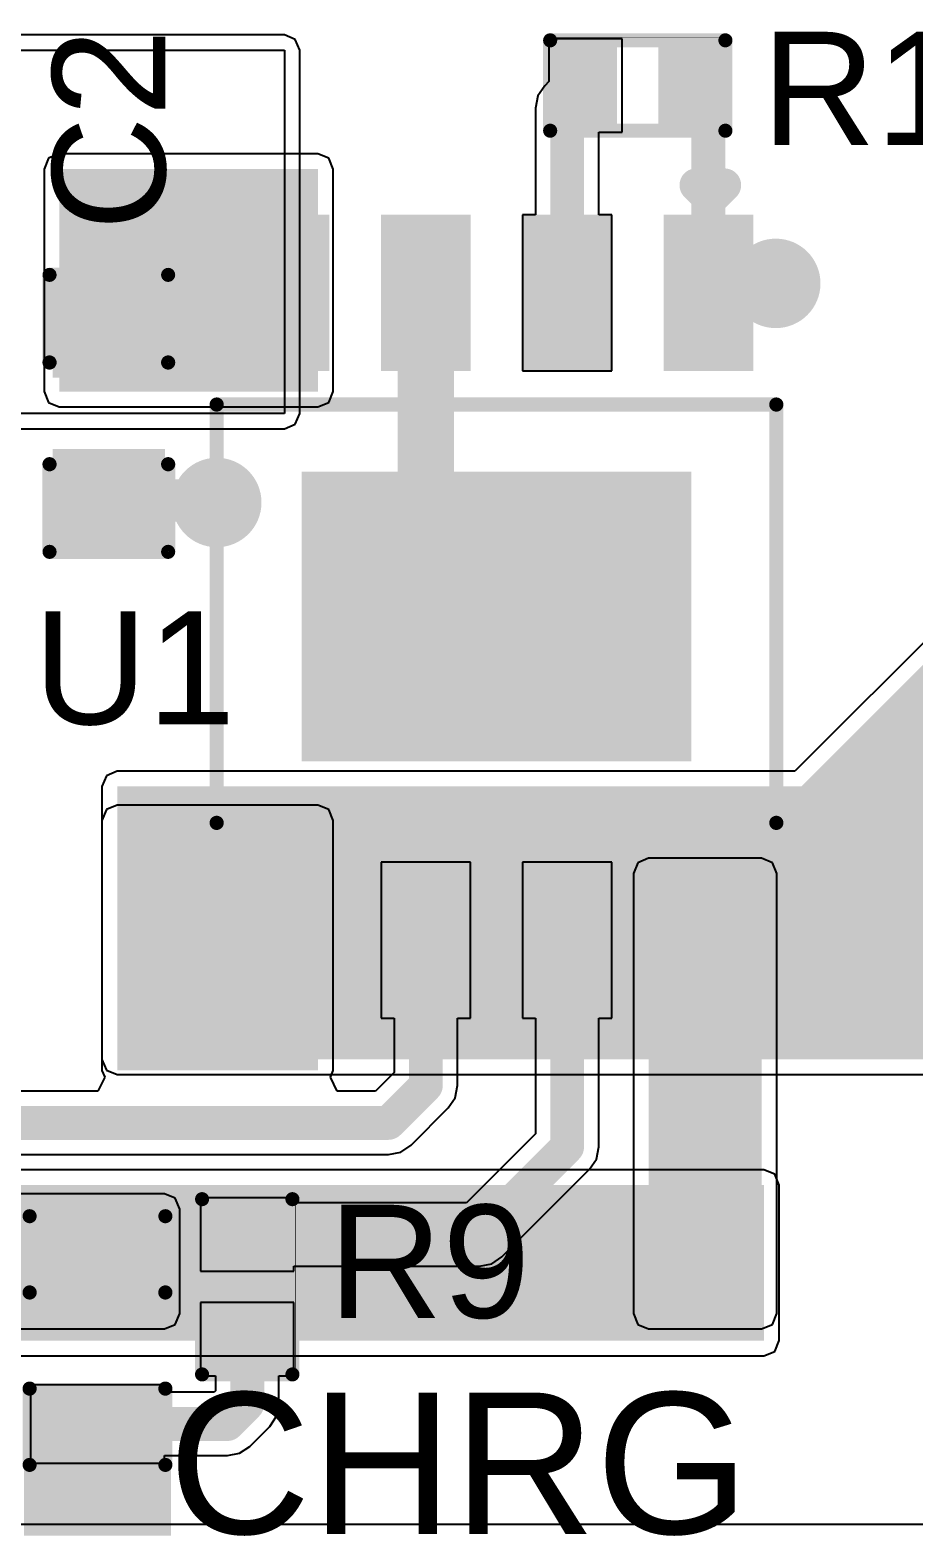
# Model space of a CAD drawing. Header units: millimetres. Extents: x -4.8 to 36.7, y -5.3 to 57.6.
# Drawn here: x 16.41 to 24.36, y -5.29 to 8.24 of the extents above; entities that cross this region are included whole.
import ezdxf

# ---------------------------------------------------------------- set-up
doc = ezdxf.new("R2010")
doc.units = ezdxf.units.MM
for name, color, linetype in [('BottomLayer', 5, 'Continuous'), ('BottomSolder', 6, 'Continuous'), ('TopLayer', 1, 'Continuous'), ('TopOverlay', 2, 'Continuous'), ('TopPaste', 8, 'Continuous'), ('TopSolder', 216, 'Continuous'), ('ViaHoleLayer', 16, 'Continuous')]:
    doc.layers.add(name, color=color, linetype=linetype)
doc.styles.add('Arial', font='', dxfattribs={"height": 0.2})
doc.styles.get('Arial').set_extended_font_data('Arial')

# ---------------------------------------------------------------- blocks, each defined once
blk = doc.blocks.new('R___0402_54')
at = {"layer": 'TopLayer'}
for points in [[(-0.699, -0.318), (-0.699, 0.318), (-0.241, 0.318), (-0.241, -0.318)], [(0.241, -0.318), (0.241, 0.318), (0.699, 0.318), (0.699, -0.318)]]:
    blk.add_hatch(color=1, dxfattribs=at).paths.add_polyline_path(points)
at = {"layer": 'TopPaste'}
for points in [[(-0.699, -0.318), (-0.699, 0.318), (-0.241, 0.318), (-0.241, -0.318)], [(0.241, -0.318), (0.241, 0.318), (0.699, 0.318), (0.699, -0.318)]]:
    blk.add_hatch(color=8, dxfattribs=at).paths.add_polyline_path(points)
at = {"layer": 'TopSolder'}
for points in [[(-0.754, -0.373), (-0.754, 0.373), (-0.186, 0.373), (-0.186, -0.373)], [(0.186, -0.373), (0.186, 0.373), (0.754, 0.373), (0.754, -0.373)]]:
    blk.add_hatch(color=216, dxfattribs=at).paths.add_polyline_path(points)
at = {"layer": 'TopOverlay'}
for points, const_width in [([(0.787, 0.406), (-0.787, 0.406)], 0.127), ([(-0.787, 0.406), (-0.787, -0.406)], 0.127), ([(0.787, 0.406), (0.787, -0.406)], 0.127), ([(0.787, -0.406), (-0.787, -0.406)], 0.127), ([(0.813, -0.432), (-0.813, -0.432)], 0.00323)]:
    blk.add_lwpolyline(points, dxfattribs=dict(at, const_width=const_width))
for points, const_width in [([(-0.819, 0.406, 1), (-0.756, 0.406, 1)], 0.0635), ([(-0.819, 0.406, 1), (-0.756, 0.406, 1)], 0.0635), ([(0.756, 0.406, 1), (0.819, 0.406, 1)], 0.0635), ([(0.756, 0.406, 1), (0.819, 0.406, 1)], 0.0635), ([(-0.819, -0.406, 1), (-0.756, -0.406, 1)], 0.0635), ([(-0.819, -0.406, 1), (-0.756, -0.406, 1)], 0.0635), ([(0.756, -0.406, 1), (0.819, -0.406, 1)], 0.0635), ([(0.756, -0.406, 1), (0.819, -0.406, 1)], 0.0635), ([(-0.814, -0.432, 1), (-0.812, -0.432, 1)], 0.00161), ([(0.812, -0.432, 1), (0.814, -0.432, 1)], 0.00161)]:
    blk.add_lwpolyline(points, format="xyb", close=True, dxfattribs=dict(at, const_width=const_width))
blk = doc.blocks.new('R___0402_55')
at = {"layer": 'TopLayer'}
for points in [[(-0.699, -0.318), (-0.699, 0.318), (-0.241, 0.318), (-0.241, -0.318)], [(0.241, -0.318), (0.241, 0.318), (0.699, 0.318), (0.699, -0.318)]]:
    blk.add_hatch(color=1, dxfattribs=at).paths.add_polyline_path(points)
at = {"layer": 'TopPaste'}
for points in [[(-0.699, -0.318), (-0.699, 0.318), (-0.241, 0.318), (-0.241, -0.318)], [(0.241, -0.318), (0.241, 0.318), (0.699, 0.318), (0.699, -0.318)]]:
    blk.add_hatch(color=8, dxfattribs=at).paths.add_polyline_path(points)
at = {"layer": 'TopSolder'}
for points in [[(-0.754, -0.373), (-0.754, 0.373), (-0.186, 0.373), (-0.186, -0.373)], [(0.186, -0.373), (0.186, 0.373), (0.754, 0.373), (0.754, -0.373)]]:
    blk.add_hatch(color=216, dxfattribs=at).paths.add_polyline_path(points)
at = {"layer": 'TopOverlay'}
for points, const_width in [([(-0.787, 0.406), (0.787, 0.406)], 0.127), ([(-0.787, 0.406), (-0.787, -0.406)], 0.127), ([(0.787, 0.406), (0.787, -0.406)], 0.127), ([(-0.787, -0.406), (0.787, -0.406)], 0.127), ([(-0.813, -0.432), (0.813, -0.432)], 0.00323)]:
    blk.add_lwpolyline(points, dxfattribs=dict(at, const_width=const_width))
for points, const_width in [([(-0.819, 0.406, 1), (-0.756, 0.406, 1)], 0.0635), ([(-0.819, 0.406, 1), (-0.756, 0.406, 1)], 0.0635), ([(0.756, 0.406, 1), (0.819, 0.406, 1)], 0.0635), ([(0.756, 0.406, 1), (0.819, 0.406, 1)], 0.0635), ([(-0.819, -0.406, 1), (-0.756, -0.406, 1)], 0.0635), ([(-0.819, -0.406, 1), (-0.756, -0.406, 1)], 0.0635), ([(0.756, -0.406, 1), (0.819, -0.406, 1)], 0.0635), ([(0.756, -0.406, 1), (0.819, -0.406, 1)], 0.0635), ([(-0.814, -0.432, 1), (-0.812, -0.432, 1)], 0.00161), ([(0.812, -0.432, 1), (0.814, -0.432, 1)], 0.00161)]:
    blk.add_lwpolyline(points, format="xyb", close=True, dxfattribs=dict(at, const_width=const_width))
blk = doc.blocks.new('ESOP_8_62')
at = {"layer": 'TopLayer'}
for points in [[(-3.509, 2.205), (-2.309, 2.205), (-2.309, 1.605), (-3.509, 1.605)], [(2.309, 2.205), (3.509, 2.205), (3.509, 1.605), (2.309, 1.605)], [(-1.2, 1.65), (1.2, 1.65), (1.2, -1.65), (-1.2, -1.65)], [(-3.509, 0.935), (-2.309, 0.935), (-2.309, 0.335), (-3.509, 0.335)], [(2.309, 0.935), (3.509, 0.935), (3.509, 0.335), (2.309, 0.335)], [(-3.509, -0.335), (-2.309, -0.335), (-2.309, -0.935), (-3.509, -0.935)], [(2.309, -0.335), (3.509, -0.335), (3.509, -0.935), (2.309, -0.935)], [(-3.509, -1.605), (-2.309, -1.605), (-2.309, -2.205), (-3.509, -2.205)], [(2.309, -1.605), (3.509, -1.605), (3.509, -2.205), (2.309, -2.205)]]:
    blk.add_hatch(color=1, dxfattribs=at).paths.add_polyline_path(points)
at = {"layer": 'TopPaste'}
for points in [[(-3.509, 2.205), (-2.309, 2.205), (-2.309, 1.605), (-3.509, 1.605)], [(2.309, 2.205), (3.509, 2.205), (3.509, 1.605), (2.309, 1.605)], [(-1.2, 1.65), (1.2, 1.65), (1.2, -1.65), (-1.2, -1.65)], [(-3.509, 0.935), (-2.309, 0.935), (-2.309, 0.335), (-3.509, 0.335)], [(2.309, 0.935), (3.509, 0.935), (3.509, 0.335), (2.309, 0.335)], [(-3.509, -0.335), (-2.309, -0.335), (-2.309, -0.935), (-3.509, -0.935)], [(2.309, -0.335), (3.509, -0.335), (3.509, -0.935), (2.309, -0.935)], [(-3.509, -1.605), (-2.309, -1.605), (-2.309, -2.205), (-3.509, -2.205)], [(2.309, -1.605), (3.509, -1.605), (3.509, -2.205), (2.309, -2.205)]]:
    blk.add_hatch(color=8, dxfattribs=at).paths.add_polyline_path(points)
at = {"layer": 'TopSolder'}
for points in [[(-3.61, 2.307), (-2.207, 2.307), (-2.207, 1.503), (-3.61, 1.503)], [(2.207, 2.307), (3.61, 2.307), (3.61, 1.503), (2.207, 1.503)], [(-1.302, 1.752), (1.302, 1.752), (1.302, -1.752), (-1.302, -1.752)], [(-3.61, 1.037), (-2.207, 1.037), (-2.207, 0.233), (-3.61, 0.233)], [(2.207, 1.037), (3.61, 1.037), (3.61, 0.233), (2.207, 0.233)], [(-3.61, -0.233), (-2.207, -0.233), (-2.207, -1.037), (-3.61, -1.037)], [(2.207, -0.233), (3.61, -0.233), (3.61, -1.037), (2.207, -1.037)], [(-3.61, -1.503), (-2.207, -1.503), (-2.207, -2.307), (-3.61, -2.307)], [(2.207, -1.503), (3.61, -1.503), (3.61, -2.307), (2.207, -2.307)]]:
    blk.add_hatch(color=216, dxfattribs=at).paths.add_polyline_path(points)
at = {"layer": 'TopOverlay'}
for points, const_width in [([(-1.905, -2.515), (-1.905, 2.515)], 0.127), ([(1.854, 2.515), (-1.905, 2.515)], 0.127), ([(1.854, -2.515), (1.854, 2.515)], 0.127), ([(-3.877, 1.795), (-3.877, 2.049)], 0.3), ([(-3.75, 1.922), (-3.877, 2.049)], 0.3), ([(-3.877, 1.795), (-3.75, 1.922)], 0.3), ([(1.854, -2.515), (-1.905, -2.515)], 0.127)]:
    blk.add_lwpolyline(points, dxfattribs=dict(at, const_width=const_width))
for points, const_width in [([(-1.937, 2.515, 1), (-1.873, 2.515, 1)], 0.0635), ([(-1.937, 2.515, 1), (-1.873, 2.515, 1)], 0.0635), ([(1.822, 2.515, 1), (1.886, 2.515, 1)], 0.0635), ([(1.822, 2.515, 1), (1.886, 2.515, 1)], 0.0635), ([(-3.952, 2.049, 1), (-3.802, 2.049, 1)], 0.15), ([(-3.952, 2.049, 1), (-3.802, 2.049, 1)], 0.15), ([(-3.825, 1.922, 1), (-3.675, 1.922, 1)], 0.15), ([(-3.825, 1.922, 1), (-3.675, 1.922, 1)], 0.15), ([(-3.952, 1.795, 1), (-3.802, 1.795, 1)], 0.15), ([(-3.952, 1.795, 1), (-3.802, 1.795, 1)], 0.15), ([(-1.937, -2.515, 1), (-1.873, -2.515, 1)], 0.0635), ([(-1.937, -2.515, 1), (-1.873, -2.515, 1)], 0.0635), ([(1.822, -2.515, 1), (1.886, -2.515, 1)], 0.0635), ([(1.822, -2.515, 1), (1.886, -2.515, 1)], 0.0635)]:
    blk.add_lwpolyline(points, format="xyb", close=True, dxfattribs=dict(at, const_width=const_width))
blk = doc.blocks.new('LED_0603_70')
at = {"layer": 'TopLayer'}
for points in [[(-1, 0.5), (-0.5, 0.5), (-0.5, -0.5), (-1, -0.5)], [(0.5, 0.5), (1, 0.5), (1, -0.5), (0.5, -0.5)]]:
    blk.add_hatch(color=1, dxfattribs=at).paths.add_polyline_path(points)
at = {"layer": 'TopOverlay'}
blk.add_hatch(color=2, dxfattribs=at).paths.add_polyline_path([(1.118, -0.66), (1.753, -0.66), (1.753, 0.66), (1.118, 0.66)])
at = {"layer": 'TopPaste'}
for points in [[(-1, 0.5), (-0.5, 0.5), (-0.5, -0.5), (-1, -0.5)], [(0.5, 0.5), (1, 0.5), (1, -0.5), (0.5, -0.5)]]:
    blk.add_hatch(color=8, dxfattribs=at).paths.add_polyline_path(points)
at = {"layer": 'TopSolder'}
for points in [[(-1.102, 0.602), (-0.398, 0.602), (-0.398, -0.602), (-1.102, -0.602)], [(0.398, 0.602), (1.102, 0.602), (1.102, -0.602), (0.398, -0.602)]]:
    blk.add_hatch(color=216, dxfattribs=at).paths.add_polyline_path(points)
at = {"layer": 'TopOverlay', "const_width": 0.127}
for points in [[(-1.118, -0.61), (-1.118, 0.61)], [(-0.432, 0.61), (-1.118, 0.61)], [(1.118, 0.61), (0.432, 0.61)], [(1.118, -0.61), (1.118, 0.61)], [(-0.432, -0.61), (-1.118, -0.61)], [(1.118, -0.61), (0.432, -0.61)]]:
    blk.add_lwpolyline(points, dxfattribs=at)
at = {"layer": 'TopOverlay', "const_width": 0.0635}
for points in [[(-1.149, 0.61, 1), (-1.086, 0.61, 1)], [(-1.149, 0.61, 1), (-1.086, 0.61, 1)], [(-0.464, 0.61, 1), (-0.4, 0.61, 1)], [(0.4, 0.61, 1), (0.464, 0.61, 1)], [(1.086, 0.61, 1), (1.149, 0.61, 1)], [(1.086, 0.61, 1), (1.149, 0.61, 1)], [(-1.149, -0.61, 1), (-1.086, -0.61, 1)], [(-1.149, -0.61, 1), (-1.086, -0.61, 1)], [(-0.464, -0.61, 1), (-0.4, -0.61, 1)], [(0.4, -0.61, 1), (0.464, -0.61, 1)], [(1.086, -0.61, 1), (1.149, -0.61, 1)], [(1.086, -0.61, 1), (1.149, -0.61, 1)]]:
    blk.add_lwpolyline(points, format="xyb", close=True, dxfattribs=at)
blk = doc.blocks.new('C___0603_74')
at = {"layer": 'TopLayer'}
for points in [[(-0.381, 0.445), (-0.381, -0.445), (-1.143, -0.445), (-1.143, 0.445)], [(1.143, 0.445), (1.143, -0.445), (0.381, -0.445), (0.381, 0.445)]]:
    blk.add_hatch(color=1, dxfattribs=at).paths.add_polyline_path(points)
at = {"layer": 'TopPaste'}
for points in [[(-0.381, 0.445), (-0.381, -0.445), (-1.143, -0.445), (-1.143, 0.445)], [(1.143, 0.445), (1.143, -0.445), (0.381, -0.445), (0.381, 0.445)]]:
    blk.add_hatch(color=8, dxfattribs=at).paths.add_polyline_path(points)
at = {"layer": 'TopSolder'}
for points in [[(-0.321, 0.504), (-0.321, -0.504), (-1.203, -0.504), (-1.203, 0.504)], [(1.203, 0.504), (1.203, -0.504), (0.321, -0.504), (0.321, 0.504)]]:
    blk.add_hatch(color=216, dxfattribs=at).paths.add_polyline_path(points)
at = {"layer": 'TopOverlay', "const_width": 0.127}
for points in [[(-1.245, 0.533), (-1.245, -0.533)], [(-1.245, 0.533), (-0.457, 0.533)], [(0.457, 0.533), (1.245, 0.533)], [(1.245, 0.533), (1.245, -0.533)], [(-1.245, -0.533), (-0.457, -0.533)], [(0.457, -0.533), (1.245, -0.533)]]:
    blk.add_lwpolyline(points, dxfattribs=at)
at = {"layer": 'TopOverlay', "const_width": 0.0635}
for points in [[(-1.276, 0.533, 1), (-1.213, 0.533, 1)], [(-1.276, 0.533, 1), (-1.213, 0.533, 1)], [(-0.489, 0.533, 1), (-0.425, 0.533, 1)], [(0.425, 0.533, 1), (0.489, 0.533, 1)], [(1.213, 0.533, 1), (1.276, 0.533, 1)], [(1.213, 0.533, 1), (1.276, 0.533, 1)], [(-1.276, -0.533, 1), (-1.213, -0.533, 1)], [(-1.276, -0.533, 1), (-1.213, -0.533, 1)], [(-0.489, -0.533, 1), (-0.425, -0.533, 1)], [(0.425, -0.533, 1), (0.489, -0.533, 1)], [(1.213, -0.533, 1), (1.276, -0.533, 1)], [(1.213, -0.533, 1), (1.276, -0.533, 1)]]:
    blk.add_lwpolyline(points, format="xyb", close=True, dxfattribs=at)

msp = doc.modelspace()

# ---------------------------------------------------------------- hatches: boundary and pattern name
at = {"layer": 'BottomLayer'}
h = msp.add_hatch(color=5, dxfattribs=at)
edge = h.paths.add_edge_path()
edge.add_arc((18.017, 6.528), 0.3, 0, 360)
h = msp.add_hatch(color=5, dxfattribs=at)
edge = h.paths.add_edge_path()
edge.add_arc((23.114, 5.969), 0.3, 0, 360)
h = msp.add_hatch(color=5, dxfattribs=at)
edge = h.paths.add_edge_path()
edge.add_arc((18.055, 5.455), 0.3, 0, 360)
for points in [[(28.524, 3.023), (26.721, 4.826), (22.695, 0.8), (24.498, -1.004)], [(17.196, 1.448), (17.196, -1.004), (24.498, -1.004), (24.498, 1.448)], [(7.417, -2.134), (7.417, -3.531), (23.008, -3.531), (23.008, -2.134)]]:
    msp.add_hatch(color=5, dxfattribs=at).paths.add_polyline_path(points)
h = msp.add_hatch(color=5, dxfattribs=at)
edge = h.paths.add_edge_path()
edge.add_arc((18.09, 4), 0.3, 0, 360)
h = msp.add_hatch(color=5, dxfattribs=at)
edge = h.paths.add_edge_path()
edge.add_arc((19.41, 3.724), 0.3, 0, 360)
h = msp.add_hatch(color=5, dxfattribs=at)
edge = h.paths.add_edge_path()
edge.add_arc((21.798, 3.724), 0.3, 0, 360)
h = msp.add_hatch(color=5, dxfattribs=at)
edge = h.paths.add_edge_path()
edge.add_arc((20.604, 2.975), 0.3, 0, 360)
h = msp.add_hatch(color=5, dxfattribs=at)
edge = h.paths.add_edge_path()
edge.add_arc((19.41, 2.226), 0.3, 0, 360)
h = msp.add_hatch(color=5, dxfattribs=at)
edge = h.paths.add_edge_path()
edge.add_arc((21.798, 2.226), 0.3, 0, 360)
h = msp.add_hatch(color=5, dxfattribs=at)
edge = h.paths.add_edge_path()
edge.add_arc((17.814, 0.737), 0.3, 0, 360)
h = msp.add_hatch(color=5, dxfattribs=at)
edge = h.paths.add_edge_path()
edge.add_arc((17.814, -0.306), 0.3, 0, 360)
h = msp.add_hatch(color=5, dxfattribs=at)
edge = h.paths.add_edge_path()
edge.add_arc((22.509, -2.802), 0.3, 0, 360)
at = {"layer": 'BottomSolder'}
h = msp.add_hatch(color=6, dxfattribs=at)
edge = h.paths.add_edge_path()
edge.add_arc((18.017, 6.528), 0.402, 0, 360)
h = msp.add_hatch(color=6, dxfattribs=at)
edge = h.paths.add_edge_path()
edge.add_arc((23.114, 5.969), 0.402, 0, 360)
h = msp.add_hatch(color=6, dxfattribs=at)
edge = h.paths.add_edge_path()
edge.add_arc((18.055, 5.455), 0.402, 0, 360)
h = msp.add_hatch(color=6, dxfattribs=at)
edge = h.paths.add_edge_path()
edge.add_arc((18.09, 4), 0.402, 0, 360)
h = msp.add_hatch(color=6, dxfattribs=at)
edge = h.paths.add_edge_path()
edge.add_arc((19.41, 3.724), 0.402, 0, 360)
h = msp.add_hatch(color=6, dxfattribs=at)
edge = h.paths.add_edge_path()
edge.add_arc((21.798, 3.724), 0.402, 0, 360)
h = msp.add_hatch(color=6, dxfattribs=at)
edge = h.paths.add_edge_path()
edge.add_arc((20.604, 2.975), 0.402, 0, 360)
h = msp.add_hatch(color=6, dxfattribs=at)
edge = h.paths.add_edge_path()
edge.add_arc((19.41, 2.226), 0.402, 0, 360)
h = msp.add_hatch(color=6, dxfattribs=at)
edge = h.paths.add_edge_path()
edge.add_arc((21.798, 2.226), 0.402, 0, 360)
h = msp.add_hatch(color=6, dxfattribs=at)
edge = h.paths.add_edge_path()
edge.add_arc((17.814, 0.737), 0.402, 0, 360)
h = msp.add_hatch(color=6, dxfattribs=at)
edge = h.paths.add_edge_path()
edge.add_arc((17.814, -0.306), 0.402, 0, 360)
h = msp.add_hatch(color=6, dxfattribs=at)
edge = h.paths.add_edge_path()
edge.add_arc((22.509, -2.802), 0.402, 0, 360)
at = {"layer": 'TopLayer'}
for points in [[(16.675, 4.996), (18.999, 4.996), (18.999, 6.996), (16.675, 6.996)], [(17.196, -1.104), (18.999, -1.104), (18.999, 1.143), (17.196, 1.143)], [(21.971, -3.289), (22.987, -3.289), (22.987, 0.666), (21.971, 0.666)], [(17.62, -3.289), (17.62, -2.35), (14.376, -2.35), (14.376, -3.289)]]:
    msp.add_hatch(color=1, dxfattribs=at).paths.add_polyline_path(points)
h = msp.add_hatch(color=1, dxfattribs=at)
edge = h.paths.add_edge_path()
edge.add_arc((18.017, 6.528), 0.3, 0, 360)
h = msp.add_hatch(color=1, dxfattribs=at)
edge = h.paths.add_edge_path()
edge.add_arc((23.114, 5.969), 0.3, 0, 360)
h = msp.add_hatch(color=1, dxfattribs=at)
edge = h.paths.add_edge_path()
edge.add_arc((18.055, 5.455), 0.3, 0, 360)
h = msp.add_hatch(color=1, dxfattribs=at)
edge = h.paths.add_edge_path()
edge.add_arc((18.09, 4), 0.3, 0, 360)
h = msp.add_hatch(color=1, dxfattribs=at)
edge = h.paths.add_edge_path()
edge.add_arc((19.41, 3.724), 0.3, 0, 360)
h = msp.add_hatch(color=1, dxfattribs=at)
edge = h.paths.add_edge_path()
edge.add_arc((21.798, 3.724), 0.3, 0, 360)
h = msp.add_hatch(color=1, dxfattribs=at)
edge = h.paths.add_edge_path()
edge.add_arc((20.604, 2.975), 0.3, 0, 360)
h = msp.add_hatch(color=1, dxfattribs=at)
edge = h.paths.add_edge_path()
edge.add_arc((19.41, 2.226), 0.3, 0, 360)
h = msp.add_hatch(color=1, dxfattribs=at)
edge = h.paths.add_edge_path()
edge.add_arc((21.798, 2.226), 0.3, 0, 360)
h = msp.add_hatch(color=1, dxfattribs=at)
edge = h.paths.add_edge_path()
edge.add_arc((17.814, 0.737), 0.3, 0, 360)
h = msp.add_hatch(color=1, dxfattribs=at)
edge = h.paths.add_edge_path()
edge.add_arc((17.814, -0.306), 0.3, 0, 360)
h = msp.add_hatch(color=1, dxfattribs=at)
edge = h.paths.add_edge_path()
edge.add_arc((22.509, -2.802), 0.3, 0, 360)
at = {"layer": 'TopSolder'}
h = msp.add_hatch(color=216, dxfattribs=at)
edge = h.paths.add_edge_path()
edge.add_arc((18.017, 6.528), 0.402, 0, 360)
h = msp.add_hatch(color=216, dxfattribs=at)
edge = h.paths.add_edge_path()
edge.add_arc((23.114, 5.969), 0.402, 0, 360)
h = msp.add_hatch(color=216, dxfattribs=at)
edge = h.paths.add_edge_path()
edge.add_arc((18.055, 5.455), 0.402, 0, 360)
h = msp.add_hatch(color=216, dxfattribs=at)
edge = h.paths.add_edge_path()
edge.add_arc((18.09, 4), 0.402, 0, 360)
h = msp.add_hatch(color=216, dxfattribs=at)
edge = h.paths.add_edge_path()
edge.add_arc((19.41, 3.724), 0.402, 0, 360)
h = msp.add_hatch(color=216, dxfattribs=at)
edge = h.paths.add_edge_path()
edge.add_arc((21.798, 3.724), 0.402, 0, 360)
h = msp.add_hatch(color=216, dxfattribs=at)
edge = h.paths.add_edge_path()
edge.add_arc((20.604, 2.975), 0.402, 0, 360)
h = msp.add_hatch(color=216, dxfattribs=at)
edge = h.paths.add_edge_path()
edge.add_arc((19.41, 2.226), 0.402, 0, 360)
h = msp.add_hatch(color=216, dxfattribs=at)
edge = h.paths.add_edge_path()
edge.add_arc((21.798, 2.226), 0.402, 0, 360)
h = msp.add_hatch(color=216, dxfattribs=at)
edge = h.paths.add_edge_path()
edge.add_arc((17.814, 0.737), 0.402, 0, 360)
h = msp.add_hatch(color=216, dxfattribs=at)
edge = h.paths.add_edge_path()
edge.add_arc((17.814, -0.306), 0.402, 0, 360)
h = msp.add_hatch(color=216, dxfattribs=at)
edge = h.paths.add_edge_path()
edge.add_arc((22.509, -2.802), 0.402, 0, 360)
at = {"layer": 'ViaHoleLayer'}
h = msp.add_hatch(color=16, dxfattribs=at)
edge = h.paths.add_edge_path()
edge.add_arc((18.017, 6.528), 0.15, 0, 360)
h = msp.add_hatch(color=16, dxfattribs=at)
edge = h.paths.add_edge_path()
edge.add_arc((23.114, 5.969), 0.15, 0, 360)
h = msp.add_hatch(color=16, dxfattribs=at)
edge = h.paths.add_edge_path()
edge.add_arc((18.055, 5.455), 0.15, 0, 360)
h = msp.add_hatch(color=16, dxfattribs=at)
edge = h.paths.add_edge_path()
edge.add_arc((18.09, 4), 0.15, 0, 360)
h = msp.add_hatch(color=16, dxfattribs=at)
edge = h.paths.add_edge_path()
edge.add_arc((19.41, 3.724), 0.15, 0, 360)
h = msp.add_hatch(color=16, dxfattribs=at)
edge = h.paths.add_edge_path()
edge.add_arc((21.798, 3.724), 0.15, 0, 360)
h = msp.add_hatch(color=16, dxfattribs=at)
edge = h.paths.add_edge_path()
edge.add_arc((20.604, 2.975), 0.15, 0, 360)
h = msp.add_hatch(color=16, dxfattribs=at)
edge = h.paths.add_edge_path()
edge.add_arc((19.41, 2.226), 0.15, 0, 360)
h = msp.add_hatch(color=16, dxfattribs=at)
edge = h.paths.add_edge_path()
edge.add_arc((21.798, 2.226), 0.15, 0, 360)
h = msp.add_hatch(color=16, dxfattribs=at)
edge = h.paths.add_edge_path()
edge.add_arc((17.814, 0.737), 0.15, 0, 360)
h = msp.add_hatch(color=16, dxfattribs=at)
edge = h.paths.add_edge_path()
edge.add_arc((17.814, -0.306), 0.15, 0, 360)
h = msp.add_hatch(color=16, dxfattribs=at)
edge = h.paths.add_edge_path()
edge.add_arc((22.509, -2.802), 0.15, 0, 360)

# ---------------------------------------------------------------- linework, layer by layer
at = {"layer": 'BottomLayer'}
for p, q in [((18.699, 8.202), (15.997, 8.202)), ((18.796, 8.162), (18.699, 8.202)), ((18.837, 8.064), (18.796, 8.162)), ((15.997, 8.064), (18.699, 8.064)), ((18.699, 8.064), (18.699, 4.801)), ((18.837, 4.801), (18.837, 8.064)), ((18.699, 4.801), (7.417, 4.801)), ((18.796, 4.703), (18.837, 4.801)), ((10.247, 4.663), (18.699, 4.663)), ((18.699, 4.663), (18.796, 4.703)), ((25.72, 4.019), (23.286, 1.585)), ((17.099, 1.545), (17.058, 1.448)), ((17.196, 1.585), (17.099, 1.545)), ((23.286, 1.585), (17.196, 1.585)), ((17.058, 1.448), (17.058, -1.004)), ((17.058, -1.004), (17.099, -1.101)), ((17.099, -1.101), (17.196, -1.141)), ((17.196, -1.141), (24.498, -1.141)), ((23.008, -1.996), (10.247, -1.996)), ((23.105, -2.036), (23.008, -1.996)), ((23.145, -2.134), (23.105, -2.036)), ((23.145, -3.531), (23.145, -2.134)), ((23.008, -3.668), (23.105, -3.628)), ((23.105, -3.628), (23.145, -3.531)), ((7.417, -3.668), (23.008, -3.668)), ((28.635, -5.185), (2.689, -5.185))]:
    msp.add_line(p, q, dxfattribs=at)
at = {"layer": 'TopLayer'}
for p, q in [((21.735, 8.166), (21.074, 8.166)), ((21.074, 8.166), (21.074, 7.782)), ((21.735, 7.328), (21.735, 8.166)), ((21.038, 7.745), (20.976, 7.653)), ((21.074, 7.782), (21.038, 7.745)), ((20.976, 7.653), (20.954, 7.544)), ((20.954, 7.544), (20.954, 7.544)), ((20.954, 7.544), (20.954, 6.585)), ((21.524, 6.585), (21.524, 7.328)), ((21.524, 7.328), (21.735, 7.328)), ((16.578, 7.094), (16.538, 6.996)), ((16.675, 7.134), (16.578, 7.094)), ((18.999, 7.134), (16.675, 7.134)), ((19.096, 7.094), (18.999, 7.134)), ((19.137, 6.996), (19.096, 7.094)), ((16.538, 6.996), (16.538, 4.996)), ((19.137, 4.996), (19.137, 6.996)), ((20.954, 6.585), (20.838, 6.585)), ((20.838, 6.585), (20.838, 5.182)), ((21.641, 6.585), (21.524, 6.585)), ((21.641, 5.182), (21.641, 6.585)), ((20.838, 5.182), (21.641, 5.182)), ((16.538, 4.996), (16.578, 4.899)), ((16.578, 4.899), (16.675, 4.859)), ((18.999, 4.859), (19.096, 4.899)), ((19.096, 4.899), (19.137, 4.996)), ((16.675, 4.859), (18.999, 4.859)), ((17.099, 1.24), (17.058, 1.143)), ((17.196, 1.28), (17.099, 1.24)), ((18.999, 1.28), (17.196, 1.28)), ((19.096, 1.24), (18.999, 1.28)), ((19.137, 1.143), (19.096, 1.24)), ((17.058, 1.143), (17.058, -1.104)), ((19.137, -1.104), (19.137, 1.143)), ((20.371, 0.768), (19.568, 0.768)), ((19.568, 0.768), (19.568, -0.635)), ((20.371, -0.635), (20.371, 0.768)), ((21.641, 0.768), (20.838, 0.768)), ((20.838, 0.768), (20.838, -0.635)), ((21.641, -0.635), (21.641, 0.768)), ((21.874, 0.763), (21.834, 0.666)), ((21.971, 0.804), (21.874, 0.763)), ((22.987, 0.804), (21.971, 0.804)), ((23.084, 0.763), (22.987, 0.804)), ((23.124, 0.666), (23.084, 0.763)), ((21.834, 0.666), (21.834, -3.289)), ((23.124, -3.289), (23.124, 0.666)), ((19.568, -0.635), (19.684, -0.635)), ((19.684, -0.635), (19.684, -1.122)), ((20.254, -1.24), (20.254, -0.635)), ((20.254, -0.635), (20.371, -0.635)), ((20.838, -0.635), (20.954, -0.635)), ((20.954, -0.635), (20.954, -1.673)), ((21.524, -1.791), (21.524, -0.635)), ((21.524, -0.635), (21.641, -0.635)), ((17.083, -1.163), (17.022, -1.29)), ((17.058, -1.104), (17.083, -1.163)), ((19.112, -1.163), (19.137, -1.104)), ((19.173, -1.29), (19.112, -1.163)), ((19.684, -1.122), (19.516, -1.29)), ((17.022, -1.29), (14.097, -1.29)), ((19.516, -1.29), (19.173, -1.29)), ((20.171, -1.441), (20.232, -1.349)), ((20.232, -1.349), (20.254, -1.24)), ((20.254, -1.24), (20.254, -1.24)), ((19.836, -1.776), (20.171, -1.441)), ((20.171, -1.441), (20.171, -1.441)), ((20.954, -1.673), (20.334, -2.293)), ((14.215, -1.86), (19.634, -1.86)), ((19.634, -1.86), (19.743, -1.838)), ((19.634, -1.86), (19.634, -1.86)), ((19.743, -1.838), (19.836, -1.776)), ((21.502, -1.9), (21.524, -1.791)), ((20.653, -2.78), (21.441, -1.992)), ((21.441, -1.992), (21.502, -1.9)), ((21.441, -1.992), (21.441, -1.992)), ((17.62, -2.212), (14.376, -2.212)), ((17.717, -2.252), (17.62, -2.212)), ((17.757, -2.35), (17.717, -2.252)), ((18.783, -2.248), (17.945, -2.248)), ((17.945, -2.248), (17.945, -2.908)), ((18.783, -2.293), (18.783, -2.248)), ((20.334, -2.293), (18.783, -2.293)), ((17.757, -3.289), (17.757, -2.35)), ((20.452, -2.863), (20.561, -2.841)), ((20.561, -2.841), (20.653, -2.78)), ((17.945, -2.908), (18.783, -2.908)), ((18.783, -2.908), (18.783, -2.863)), ((18.783, -2.863), (20.452, -2.863)), ((20.452, -2.863), (20.452, -2.863)), ((18.783, -3.188), (17.945, -3.188)), ((17.945, -3.188), (17.945, -3.848)), ((18.783, -3.848), (18.783, -3.188)), ((17.717, -3.387), (17.757, -3.289)), ((21.834, -3.289), (21.874, -3.387)), ((23.084, -3.387), (23.124, -3.289)), ((14.376, -3.427), (17.62, -3.427)), ((17.62, -3.427), (17.717, -3.387)), ((21.874, -3.387), (21.971, -3.427)), ((21.971, -3.427), (22.987, -3.427)), ((22.987, -3.427), (23.084, -3.387)), ((17.945, -3.848), (18.079, -3.848)), ((18.079, -3.848), (18.079, -3.984)), ((18.649, -4.102), (18.649, -3.848)), ((18.649, -3.848), (18.783, -3.848)), ((17.62, -3.929), (16.416, -3.929)), ((16.416, -3.929), (16.416, -4.632)), ((17.62, -3.996), (17.62, -3.929)), ((18.068, -3.996), (17.62, -3.996)), ((18.079, -3.984), (18.068, -3.996)), ((18.627, -4.211), (18.649, -4.102)), ((18.649, -4.102), (18.649, -4.102)), ((18.387, -4.482), (18.566, -4.303)), ((18.566, -4.303), (18.627, -4.211)), ((18.566, -4.303), (18.566, -4.303)), ((17.62, -4.632), (17.62, -4.565)), ((17.62, -4.565), (18.186, -4.565)), ((18.186, -4.565), (18.295, -4.544)), ((18.186, -4.565), (18.186, -4.565)), ((18.295, -4.544), (18.387, -4.482)), ((16.416, -4.632), (17.62, -4.632)), ((28.635, -5.185), (2.689, -5.185))]:
    msp.add_line(p, q, dxfattribs=at)
for points, const_width in [([(21.354, 7.658), (21.354, 7.747)], 0.305), ([(22.293, 7.658), (22.293, 7.747)], 0.305), ([(21.239, 7.544), (21.354, 7.658)], 0.305), ([(22.293, 7.658), (22.509, 7.442)], 0.305), ([(21.239, 5.883), (21.239, 7.544)], 0.305), ([(22.509, 5.883), (22.509, 7.442)], 0.305), ([(19.969, 3.61), (19.969, 5.883)], 0.508), ([(22.509, 5.883), (22.595, 5.969)], 0.305), ([(22.595, 5.969), (23.114, 5.969)], 0.305), ([(17.12, 4.039), (17.139, 4.019)], 0.381), ([(17.139, 4.019), (18.07, 4.019)], 0.381), ([(18.07, 4.019), (18.09, 4)], 0.381), ([(19.969, 3.61), (20.604, 2.975)], 0.508), ([(19.969, -1.24), (19.969, 0.066)], 0.305), ([(21.239, -1.791), (21.239, 0.066)], 0.305), ([(19.634, -1.575), (19.969, -1.24)], 0.305), ([(14.097, -1.575), (19.634, -1.575)], 0.305), ([(20.452, -2.578), (21.239, -1.791)], 0.305), ([(18.364, -2.578), (20.452, -2.578)], 0.305), ([(18.364, -4.102), (18.364, -3.594)], 0.305), ([(18.186, -4.281), (18.364, -4.102)], 0.305), ([(17.018, -4.281), (18.186, -4.281)], 0.305)]:
    msp.add_lwpolyline(points, dxfattribs=dict(at, const_width=const_width))
for points, const_width in [([(21.277, 7.747, 1), (21.43, 7.747, 1)], 0.152), ([(22.217, 7.747, 1), (22.37, 7.747, 1)], 0.152), ([(21.277, 7.658, 1), (21.43, 7.658, 1)], 0.152), ([(21.277, 7.658, 1), (21.43, 7.658, 1)], 0.152), ([(22.217, 7.658, 1), (22.37, 7.658, 1)], 0.152), ([(22.217, 7.658, 1), (22.37, 7.658, 1)], 0.152), ([(21.163, 7.544, 1), (21.315, 7.544, 1)], 0.152), ([(21.163, 7.544, 1), (21.315, 7.544, 1)], 0.152), ([(22.433, 7.442, 1), (22.585, 7.442, 1)], 0.152), ([(22.433, 7.442, 1), (22.585, 7.442, 1)], 0.152), ([(19.842, 5.883, 1), (20.096, 5.883, 1)], 0.254), ([(22.519, 5.969, 1), (22.671, 5.969, 1)], 0.152), ([(22.519, 5.969, 1), (22.671, 5.969, 1)], 0.152), ([(23.038, 5.969, 1), (23.19, 5.969, 1)], 0.152), ([(21.163, 5.883, 1), (21.315, 5.883, 1)], 0.152), ([(22.433, 5.883, 1), (22.585, 5.883, 1)], 0.152), ([(22.433, 5.883, 1), (22.585, 5.883, 1)], 0.152), ([(17.024, 4.039, 1), (17.215, 4.039, 1)], 0.191), ([(17.043, 4.019, 1), (17.234, 4.019, 1)], 0.191), ([(17.043, 4.019, 1), (17.234, 4.019, 1)], 0.191), ([(17.975, 4.019, 1), (18.166, 4.019, 1)], 0.191), ([(17.975, 4.019, 1), (18.166, 4.019, 1)], 0.191), ([(17.994, 4, 1), (18.185, 4, 1)], 0.191), ([(19.842, 3.61, 1), (20.096, 3.61, 1)], 0.254), ([(19.842, 3.61, 1), (20.096, 3.61, 1)], 0.254), ([(20.477, 2.975, 1), (20.731, 2.975, 1)], 0.254), ([(19.893, 0.066, 1), (20.045, 0.066, 1)], 0.152), ([(21.163, 0.066, 1), (21.315, 0.066, 1)], 0.152), ([(19.893, -1.24, 1), (20.045, -1.24, 1)], 0.152), ([(19.893, -1.24, 1), (20.045, -1.24, 1)], 0.152), ([(19.558, -1.575, 1), (19.71, -1.575, 1)], 0.152), ([(19.558, -1.575, 1), (19.71, -1.575, 1)], 0.152), ([(21.163, -1.791, 1), (21.315, -1.791, 1)], 0.152), ([(21.163, -1.791, 1), (21.315, -1.791, 1)], 0.152), ([(18.288, -2.578, 1), (18.44, -2.578, 1)], 0.152), ([(20.376, -2.578, 1), (20.528, -2.578, 1)], 0.152), ([(20.376, -2.578, 1), (20.528, -2.578, 1)], 0.152), ([(18.288, -3.594, 1), (18.44, -3.594, 1)], 0.152), ([(18.288, -4.102, 1), (18.44, -4.102, 1)], 0.152), ([(18.288, -4.102, 1), (18.44, -4.102, 1)], 0.152), ([(16.942, -4.281, 1), (17.094, -4.281, 1)], 0.152), ([(18.109, -4.281, 1), (18.262, -4.281, 1)], 0.152), ([(18.109, -4.281, 1), (18.262, -4.281, 1)], 0.152)]:
    msp.add_lwpolyline(points, format="xyb", close=True, dxfattribs=dict(at, const_width=const_width))

# ---------------------------------------------------------------- block references
for name, p, rotation in [('R___0402_54', (21.874, 7.747), 180), ('ESOP_8_62', (20.604, 2.975), 270), ('C___0603_74', (17.12, 4.801), 90), ('R___0402_55', (18.364, -3.048), 90), ('LED_0603_70', (17.018, -3.531), 270)]:
    msp.add_blockref(name, p, dxfattribs=dict(rotation=rotation))

# ---------------------------------------------------------------- texts
at = {"layer": 'TopOverlay', "style": 'Arial'}
for s, height, rotation, p in [('C2', 1.016, 90, (17.627, 6.443)), ('CHRG', 1.27, 360, (17.653, -5.268))]:
    msp.add_text(s, height=height, rotation=rotation, dxfattribs=at).set_placement(p)
for s, p in [('R10', (22.987, 7.214)), ('U1', (16.442, 2.007)), ('R9', (19.093, -3.327))]:
    msp.add_text(s, height=1.016, dxfattribs=at).set_placement(p)

doc.saveas('drawing.dxf')
